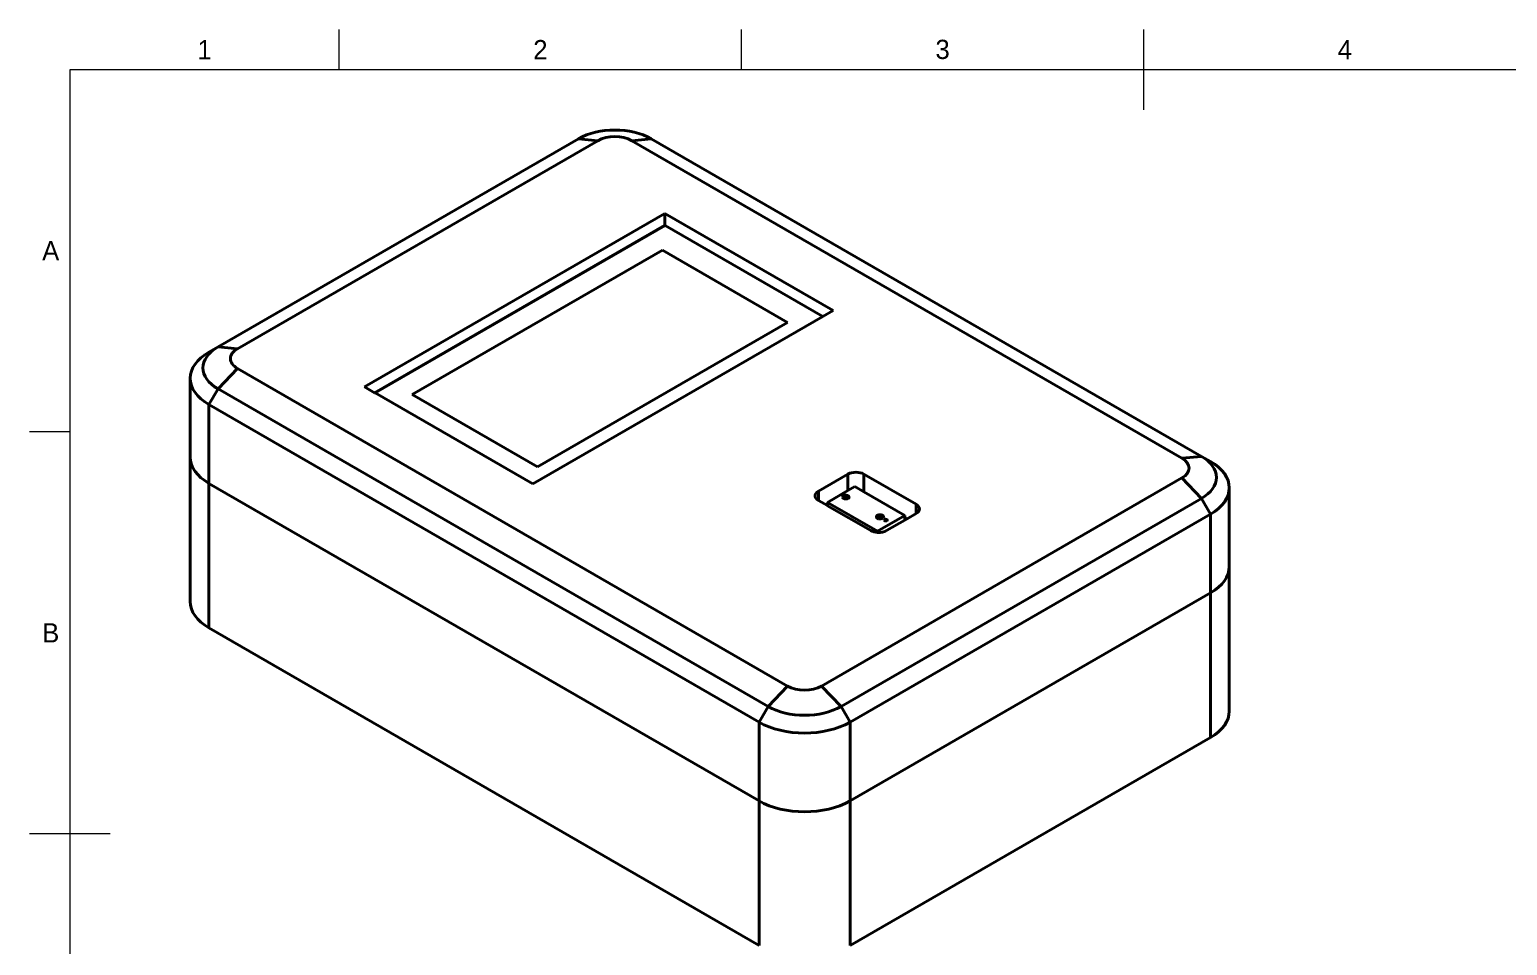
# Model space of a CAD drawing. Header units: millimetres. Extents: x 15 to 292, y 5 to 205.
# Drawn here: x 15 to 198.7, y 91.1 to 205 of the extents above; entities that cross this region are included whole.
import ezdxf

# ---------------------------------------------------------------- set-up
doc = ezdxf.new("R2010")
doc.units = ezdxf.units.MM
doc.layers.add('Border', color=7, linetype='Continuous')
doc.layers.add('Geometries', color=7, linetype='Continuous')
doc.styles.add('Shapr8', font='txt', dxfattribs={"height": 2.3925})

msp = doc.modelspace()

# ---------------------------------------------------------------- linework, layer by layer
at = {"layer": 'Border', "linetype": 'Continuous', "lineweight": 15}
for p, q in [((53.5, 200), (53.5, 205)), ((103.5, 200), (103.5, 205)), ((153.5, 195), (153.5, 205)), ((287, 200), (20, 200)), ((20, 200), (20, 10)), ((20, 155), (15, 155)), ((25, 105), (15, 105))]:
    msp.add_line(p, q, dxfattribs=at)
at = {"layer": 'Geometries', "linetype": 'Continuous', "lineweight": 40}
for p, q in [((38.426, 165.558), (83.221, 191.42)), ((85.635, 191.181), (40.84, 165.319)), ((83.221, 191.42), (85.635, 191.181)), ((92.292, 191.42), (89.878, 191.181)), ((158.255, 151.704), (89.878, 191.181)), ((92.292, 191.42), (160.669, 151.943)), ((93.961, 182.149), (56.626, 160.593)), ((114.892, 170.065), (93.961, 182.149)), ((93.961, 180.679), (93.961, 182.149)), ((93.961, 180.679), (57.899, 159.858)), ((94.032, 180.638), (57.969, 159.818)), ((113.619, 169.33), (94.032, 180.638)), ((93.678, 177.576), (62.566, 159.614)), ((93.678, 177.575), (62.567, 159.613)), ((109.235, 168.595), (93.678, 177.576)), ((93.678, 177.575), (93.678, 177.576)), ((109.233, 168.594), (93.678, 177.575)), ((77.556, 148.509), (113.619, 169.33)), ((113.619, 169.33), (114.892, 170.065)), ((78.122, 150.632), (109.233, 168.594)), ((109.233, 168.594), (109.235, 168.595)), ((38.426, 165.558), (37.304, 164.911)), ((38.426, 165.558), (40.84, 165.319)), ((38.426, 160.321), (40.84, 162.869)), ((40.84, 162.869), (109.217, 123.392)), ((34.961, 161.645), (34.961, 151.847)), ((38.426, 160.321), (37.304, 158.379)), ((106.803, 120.843), (38.426, 160.321)), ((56.626, 160.593), (57.899, 159.858)), ((57.899, 159.858), (57.969, 159.818)), ((105.681, 118.901), (37.304, 158.379)), ((37.304, 158.379), (37.304, 148.581)), ((57.969, 159.818), (77.556, 148.509)), ((62.566, 159.614), (62.567, 159.613)), ((62.567, 159.613), (78.122, 150.632)), ((34.961, 151.847), (34.961, 133.884)), ((158.255, 151.704), (160.669, 151.943)), ((161.79, 151.295), (160.669, 151.943)), ((113.053, 147.611), (116.73, 149.734)), ((113.46, 123.392), (158.255, 149.254)), ((116.73, 147.679), (116.73, 149.734)), ((118.71, 149.734), (118.71, 147.532)), ((118.71, 149.734), (125.215, 145.978)), ((158.255, 149.254), (160.669, 146.706)), ((37.304, 148.581), (105.681, 109.103)), ((37.304, 148.581), (37.304, 130.618)), ((105.681, 109.103), (37.304, 148.581)), ((113.053, 147.611), (113.053, 146.468)), ((116.73, 147.679), (114.198, 146.217)), ((117.592, 148.177), (116.73, 147.679)), ((118.71, 147.532), (117.592, 148.177)), ((123.815, 144.584), (118.71, 147.532)), ((164.134, 138.232), (164.134, 148.029)), ((114.184, 145.815), (113.053, 146.468)), ((114.198, 145.823), (114.184, 145.815)), ((114.198, 145.807), (114.184, 145.815)), ((114.198, 145.823), (114.198, 146.217)), ((114.198, 146.217), (120.421, 142.625)), ((114.198, 145.807), (114.198, 145.823)), ((119.558, 142.712), (114.198, 145.807)), ((160.669, 146.706), (115.874, 120.843)), ((125.215, 144.835), (125.215, 145.978)), ((161.79, 144.764), (160.669, 146.706)), ((161.79, 144.764), (116.995, 118.901)), ((120.421, 142.625), (123.815, 144.584)), ((121.538, 142.712), (123.813, 144.025)), ((123.815, 144.026), (123.813, 144.025)), ((123.815, 144.337), (123.815, 144.584)), ((123.815, 144.026), (123.815, 144.337)), ((124.084, 144.182), (123.815, 144.337)), ((124.084, 144.182), (123.815, 144.026)), ((125.215, 144.835), (124.084, 144.182)), ((161.79, 134.966), (161.79, 144.764)), ((120.421, 142.479), (120.421, 142.625)), ((164.134, 120.269), (164.134, 138.232)), ((161.79, 134.966), (116.995, 109.103)), ((161.79, 134.966), (116.995, 109.103)), ((161.79, 117.003), (161.79, 134.966)), ((105.681, 91.14), (37.304, 130.618)), ((109.217, 123.392), (106.803, 120.843)), ((113.46, 123.392), (115.874, 120.843)), ((106.803, 120.843), (105.681, 118.901)), ((116.995, 118.901), (115.874, 120.843)), ((105.681, 109.103), (105.681, 118.901)), ((116.995, 118.901), (116.995, 109.103)), ((161.79, 117.003), (116.995, 91.14)), ((105.681, 91.14), (105.681, 109.103)), ((116.995, 109.103), (116.995, 91.14))]:
    msp.add_line(p, q, dxfattribs=at)
for centre, major_axis, start_param, end_param in [((87.756, 188.802), (6.414, 0), 0.7853982, 2.3561945), ((87.756, 189.957), (-3, 0), 3.9269908, 5.4977871), ((42.961, 162.939), (6.414, 0), 2.3561945, 3.9269908), ((42.961, 161.645), (8, 0), 2.3561945, 3.1415927), ((42.961, 164.094), (-3, 0), 5.4977871, 7.0685835), ((42.961, 161.645), (8, 0), 3.1415927, 3.9269908), ((42.961, 151.847), (-8, 0), 0, 0.7853982), ((42.961, 151.847), (8, 0), 3.1415927, 3.9269908), ((156.134, 150.479), (-3, 0), 2.3561945, 3.9269908), ((156.134, 149.324), (6.414, 0), 5.4977871, 7.0685835), ((156.134, 148.029), (8, 0), 0, 0.7853982), ((117.72, 149.162), (1.4, 0), 0.7853982, 2.3561945), ((114.043, 147.039), (1.4, 0), 2.3561945, 3.9269908), ((116.471, 146.878), (-0.4, 0), 2.3561945, 6.2831853), ((156.134, 148.029), (8, 0), 5.4977871, 6.2831853), ((116.471, 146.878), (-0.4, 0), 0, 0.7853982), ((116.471, 146.552), (-0.4, 0), 3.9269908, 5.4977871), ((116.471, 146.878), (-0.4, 0), 0.7853982, 2.3561945), ((124.225, 145.407), (1.4, 0), 5.4977871, 7.0685835), ((120.713, 144.429), (-0.447, 0), 2.4568735, 6.2831853), ((120.713, 144.429), (-0.447, 0), 0, 0.6847192), ((120.713, 144.102), (-0.447, 0), 3.8263119, 5.5984661), ((120.713, 144.429), (-0.447, 0), 0.6847192, 1.1417906), ((120.713, 144.429), (-0.447, 0), 1.1417906, 2.4568735), ((120.548, 143.284), (1.4, 0), 3.9269908, 4.620977), ((120.548, 143.284), (1.4, 0), 4.620977, 5.4977871), ((156.134, 138.232), (8, 0), 5.4977871, 6.2831853), ((156.134, 138.232), (-8, 0), 2.3561945, 3.1415927), ((42.961, 133.884), (8, 0), 3.1415927, 3.9269908), ((111.338, 124.616), (-3, 0), 0.7853982, 2.3561945), ((111.338, 123.462), (6.414, 0), 3.9269908, 5.4977871), ((156.134, 120.269), (8, 0), 5.4977871, 6.2831853), ((111.338, 122.167), (8, 0), 3.9269908, 5.4977871), ((111.338, 112.369), (8, 0), 3.9269908, 5.4977871), ((111.338, 112.369), (-8, 0), 0.7853982, 2.3561945)]:
    msp.add_ellipse(centre, major_axis=major_axis, ratio=0.5773503, start_param=start_param, end_param=end_param, dxfattribs=at)
msp.add_ellipse((121.42, 144.021), major_axis=(-0.2, 0), ratio=0.5773503, dxfattribs=at)

# ---------------------------------------------------------------- texts
at = {"layer": 'Border', "linetype": 'Continuous', "lineweight": 15, "char_height": 2.393, "width": 2.3925, "style": 'Shapr8'}
for s, insert, attachment_point in [('1', (36.75, 201.304), 8), ('2', (78.5, 201.304), 8), ('3', (128.5, 201.304), 8), ('4', (178.5, 201.304), 8), ('A', (18.696, 177.5), 6), ('B', (18.696, 130), 6)]:
    msp.add_mtext(s, dxfattribs=dict(at, insert=insert, attachment_point=attachment_point))

doc.saveas('drawing.dxf')
